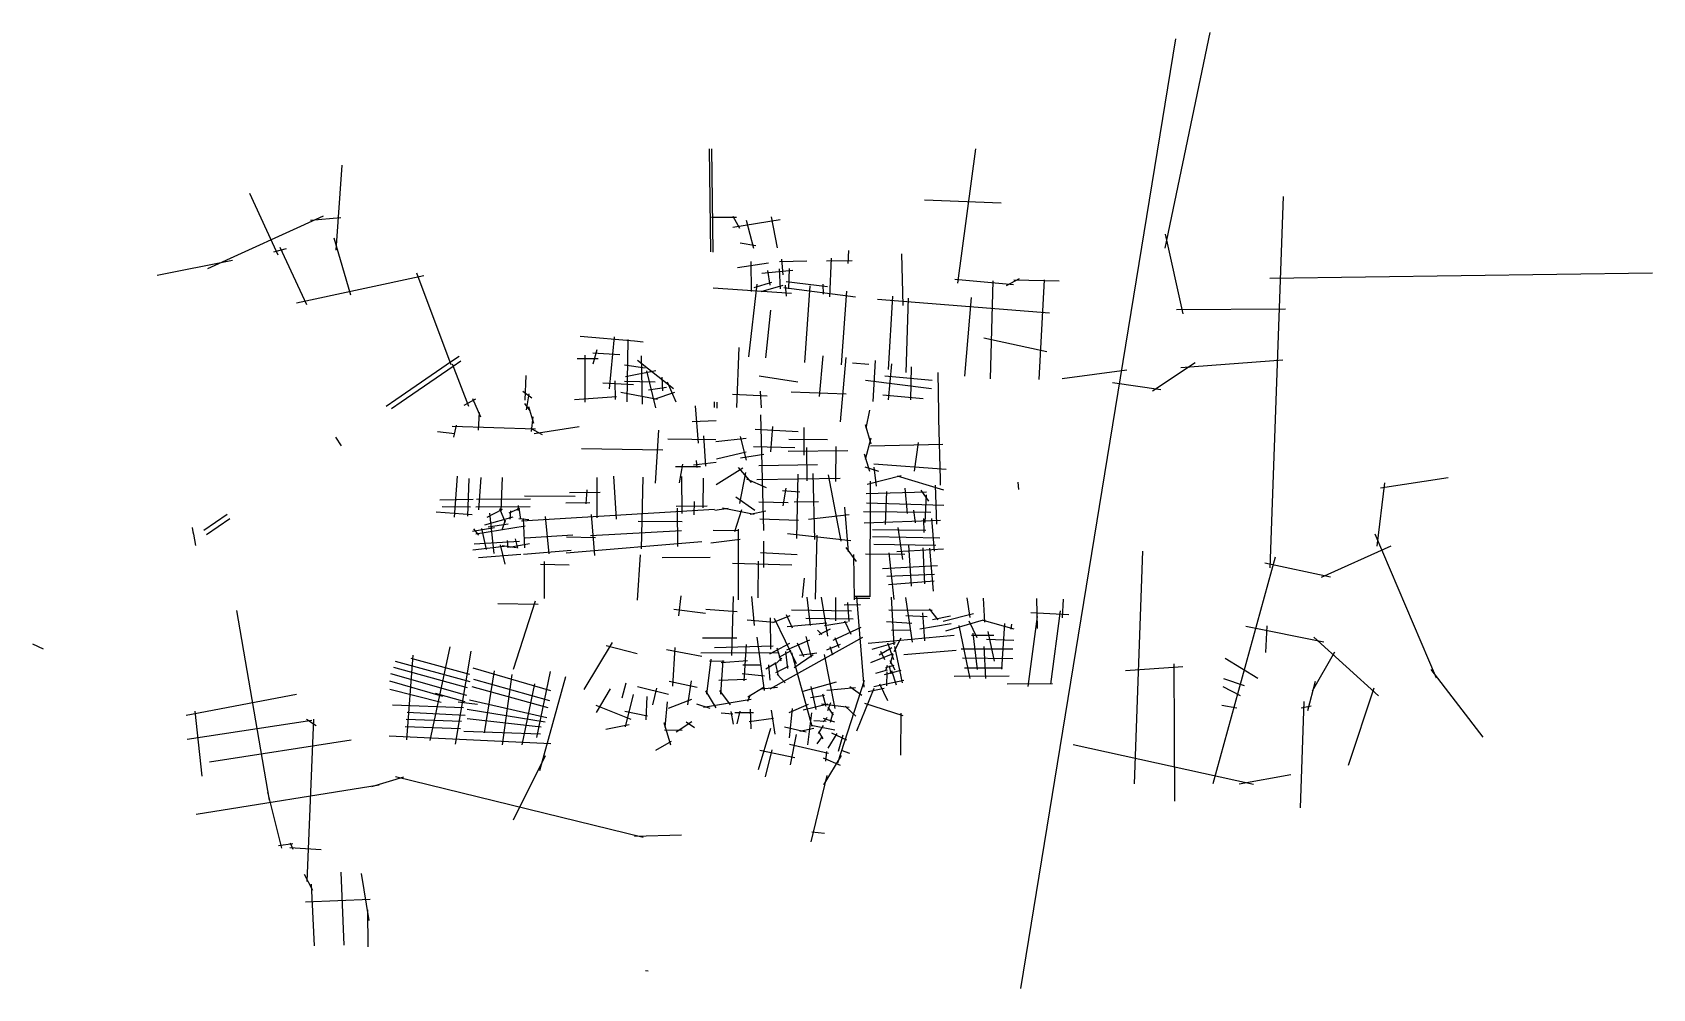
# Model space of a CAD drawing. Header units: inches. Extents: x 7344 to 15180, y 500 to 5122.
import ezdxf

# ---------------------------------------------------------------- set-up
doc = ezdxf.new("R2010")
doc.units = ezdxf.units.IN
doc.header["$MEASUREMENT"] = 0

msp = doc.modelspace()

# ---------------------------------------------------------------- linework, layer by layer
for points in [[(12822.2, 4078.9), (13039.6, 5121.6)], [(12871.9, 5091.1), (12122.1, 499.8)], [(10617.6, 4559.3), (10623, 4060.3)], [(10636.1, 4059.6), (10630.5, 4559.6)], [(11820.2, 3910), (11907.3, 4559.4)], [(8813.6, 4069), (8842.8, 4480.1)], [(8394, 4344.2), (8531, 4045.7)], [(11658.9, 4312), (12029, 4297.1)], [(13330.9, 2533.8), (13395.6, 4328.1)], [(8192.8, 3980.2), (8752.4, 4235)], [(10732.3, 4233.5), (10764.1, 4175.4)], [(8688.3, 4214.6), (8835.5, 4227.7)], [(10627.9, 4229.3), (10749.4, 4228)], [(10730.9, 4180.9), (10960.8, 4217.3)], [(10795.8, 4214.6), (10831.8, 4079.2)], [(10916.4, 4230.3), (10946.2, 4080.8)], [(8512, 4060.3), (8573.3, 4077.7)], [(8541.2, 4083.6), (8669.4, 3806.9)], [(8802.1, 4128.7), (8882.2, 3853.5)], [(10842, 4089.4), (10766.8, 4102.7)], [(12909.6, 3761.5), (12824.3, 4147)], [(7947.9, 3948.6), (8311, 4020.7)], [(10753.6, 3985.5), (10904.2, 4008.5)], [(10819, 4015), (10819.5, 3870)], [(10957.6, 4014.5), (11089.8, 4016.8)], [(10975.1, 3950.1), (10969.2, 4026)], [(11185.2, 4018), (11308.3, 4019)], [(11200.4, 3843.7), (11208.7, 4030.2)], [(11288.8, 4005.3), (11293.2, 4067.3)], [(11555, 3801), (11549.6, 4051.6)], [(8621.4, 3814.2), (9237.8, 3946.7)], [(9201.4, 3959.8), (9367.5, 3515.6)], [(10871.1, 3958.2), (11021.2, 3972.5)], [(10898.7, 3971.1), (10910.7, 3899.3)], [(10956.1, 3979), (10960, 3881.8)], [(11002.4, 3881.8), (11005.6, 3981.2)], [(12088.8, 3902.1), (11806, 3928)], [(11978.3, 3447.2), (11991.2, 3920.6)], [(12117.1, 3931.2), (12054.2, 3895.9)], [(12309.5, 3919.4), (12090.4, 3924.1)], [(12213.7, 3444.3), (12238.8, 3924.9)], [(13329.5, 3934), (15179.9, 3959.6)], [(10635.6, 3886.8), (11015.1, 3861)], [(10808.3, 3553.3), (10849.4, 3904.4)], [(10834.3, 3889.2), (10920.8, 3914)], [(10973.2, 3898.4), (10866.6, 3867.7)], [(10978.9, 3888.7), (11325.2, 3844.1)], [(10990.5, 3846.9), (10986.2, 3900.2)], [(10989.3, 3917), (11188.6, 3893)], [(11103.9, 3897), (11078.1, 3526.6)], [(11167.6, 3905.2), (11169.1, 3856.4)], [(11281.2, 3870.2), (11255.2, 3515.1)], [(11484.2, 3492.2), (11504.6, 3845.9)], [(11854, 3460.1), (11886.1, 3840.3)], [(10890.6, 3548.6), (10915.3, 3778.8)], [(11430.6, 3832.8), (12263.4, 3766.4)], [(11579.4, 3837.8), (11567.6, 3478.1)], [(12877.6, 3782.8), (13404.2, 3784.9)], [(10255.8, 3628.5), (9992.9, 3651.3)], [(10156.8, 3650), (10132.8, 3398.6)], [(10223.6, 3636.7), (10219.6, 3336.5)], [(10297.4, 3623.8), (10255.8, 3628.5)], [(11945.1, 3645.4), (12250.5, 3579)], [(9370.6, 3530.3), (9101.5, 3346.2)], [(9407.6, 3555.5), (9370.6, 3530.3)], [(9378.5, 3507.8), (9415.9, 3533.5)], [(9978.6, 3546), (10080.1, 3546)], [(10016, 3562), (10015.3, 3333.9)], [(10054, 3572), (10184.9, 3565.3)], [(10056, 3520), (10074.7, 3588.7)], [(10271, 3538), (10443.9, 3399.9)], [(10287.7, 3558.7), (10293, 3323.9)], [(10761.2, 3598), (10749.1, 3309.2)], [(11150.2, 3361.3), (11168, 3558.8)], [(11277.3, 3551), (11250.1, 3239.3)], [(11420.1, 3535.7), (11409.4, 3337.6)], [(12897.5, 3501.5), (13391.6, 3538.4)], [(9127.4, 3335.7), (9378.5, 3507.8)], [(9374.8, 3520.1), (9452.3, 3315)], [(9726.9, 3343.2), (9731.5, 3462.6)], [(10206.9, 3515.3), (10307.7, 3500)], [(10211.6, 3457.9), (10358.4, 3488)], [(10313.7, 3486), (10357.1, 3307.2)], [(10393.1, 3389.2), (10390.5, 3455.9)], [(10858.3, 3461.1), (11045.3, 3432.6)], [(11389.7, 3515.6), (11310.8, 3523.3)], [(11467, 3461.4), (11694.8, 3440)], [(11498.5, 3520.3), (11482.4, 3345.6)], [(11594.3, 3504.9), (11590.3, 3346.3)], [(11728.1, 3283.4), (11724.6, 3478.4)], [(12324.9, 3449.1), (12637.7, 3491.1)], [(12761, 3389.4), (12967.8, 3525.8)], [(9758.8, 3353.3), (9716, 3385.2)], [(9733.3, 3297.7), (9746.1, 3375.1)], [(10102.1, 3427.9), (10251.6, 3419.9)], [(10164.2, 3346.5), (10162.8, 3437.9)], [(10190.2, 3381.9), (10367.1, 3349.2)], [(10206.9, 3435.3), (10355.8, 3433.3)], [(10323, 3394.6), (10410.5, 3406.6)], [(10351.8, 3348.5), (10450.6, 3381.9)], [(10413.8, 3433.3), (10455.9, 3335.9)], [(10729.8, 3373.4), (10896.8, 3364.8)], [(10864, 3387.6), (10868.3, 3306.3)], [(11013.9, 3384.1), (11279.4, 3374.1)], [(11373.9, 3441.3), (11692.2, 3399.8)], [(11457, 3369.7), (11651.3, 3352.3)], [(12567.5, 3429.6), (12802, 3396.1)], [(9101.5, 3346.2), (9054.2, 3314)], [(9080.4, 3304), (9127.4, 3335.7)], [(9432.2, 3319.5), (9487.9, 3350.5)], [(9472.4, 3352.3), (9510.7, 3263)], [(9751.5, 3293.1), (9725.1, 3328.6)], [(9769.8, 3231.1), (9744.2, 3312.2)], [(9965.9, 3347.9), (10169.5, 3361.2)], [(10564.7, 3135.4), (10550.6, 3316.1)], [(10641.3, 3336.6), (10641.8, 3308.9)], [(10655.3, 3305.5), (10655, 3333.9)], [(11391.7, 3295.2), (11374, 3208.6)], [(9374.8, 3218.3), (9777.1, 3204.7)], [(9393, 3223.8), (9380.2, 3164.6)], [(9505.2, 3284), (9499.7, 3199.2)], [(9757.9, 3192.8), (9765.2, 3263.9)], [(9770.7, 3182.8), (9987.8, 3216.5)], [(10534.2, 3240.3), (10650.3, 3246.2)], [(10865.6, 3272.8), (10879.9, 2713.2)], [(10922.6, 3217.1), (10914, 3094.3)], [(11371.1, 3226.9), (11399.7, 3132.2)], [(11728.6, 3253.8), (11728.1, 3283.4)], [(11735.2, 2960.7), (11728.6, 3253.8)], [(8810.4, 3164.5), (8838, 3123.1)], [(9302.7, 3191.9), (9387.5, 3182.8)], [(9752.5, 3209.2), (9809, 3177.3)], [(10357.6, 2942), (10374.2, 3199.4)], [(10417, 3156.7), (10648.7, 3153.6)], [(10590, 3171.1), (10599, 3024.7)], [(10649, 3144.8), (10796.7, 3159.7)], [(10767.6, 3168.2), (10795.3, 3053.3)], [(10839.3, 3203.4), (11048.3, 3191.9)], [(11002.9, 3154.9), (11188.8, 3154.2)], [(11075.6, 3212.2), (11075.6, 3077.8)], [(11398.3, 3160.1), (11371.8, 3057.3)], [(11627.6, 3139.9), (11609.2, 3000.7)], [(9999.1, 3110.5), (10393.2, 3104.5)], [(10651.8, 3061.1), (10796.7, 3093.7)], [(10769, 3064.6), (10881.9, 3082.4)], [(10831.4, 3119.4), (11031.8, 3114.4)], [(10999.4, 3096.7), (11288.1, 3101)], [(11087.1, 3114.4), (11089.2, 2953.7)], [(11230, 3120.2), (11228.6, 2951.5)], [(11367.4, 3083.8), (11391.7, 3001.5)], [(11397.6, 3123.2), (11747.4, 3130.8)], [(10453.9, 3023.2), (10575.9, 3023.2)], [(10488.1, 3035.1), (10471.7, 2944.4)], [(10540.9, 3032.1), (10650.3, 3044)], [(10554.3, 3052.9), (10558, 3018.7)], [(10651.3, 2935.9), (10780.3, 3016.2)], [(10757, 3019.1), (10820.5, 2946.5)], [(10792.8, 2995.1), (10764.5, 2844.9)], [(10856.5, 3028.3), (11140.2, 3033.3)], [(11046.1, 2985.7), (11039, 2675.7)], [(11118, 2990.1), (11126.6, 2670.7)], [(11191.9, 2983.8), (11253.7, 2662.1)], [(11370.4, 3022.1), (11436.5, 3000.8)], [(11546.4, 2979), (11380.5, 2936.9)], [(11413, 3019.9), (11424, 2928)], [(11413.8, 3036.9), (11762.6, 3011)], [(11526, 2979), (11749.6, 2909.9)], [(9397.7, 2977.2), (9384.1, 2778.8)], [(9449.6, 2783.1), (9456.6, 2964.7)], [(9512.4, 2970.1), (9501, 2814.4)], [(9615.7, 2969.6), (9609.7, 2809)], [(10025.4, 2910.5), (10021.1, 2842.2)], [(10073.6, 2970.7), (10074.3, 2775.4)], [(10154.8, 2976.3), (10167.4, 2769.4)], [(10295.8, 2972.1), (10288.1, 2625.8)], [(10483.5, 2975.7), (10484.9, 2796.5)], [(10588.3, 2966.5), (10586.9, 2823.9)], [(10797.2, 2963.4), (10892.4, 2922.6)], [(10847.2, 2960.8), (11250.8, 2967.3)], [(10971.4, 2907.5), (11054.8, 2901.1)], [(10987.2, 2918.3), (10972.9, 2833.6)], [(11376.7, 2893.2), (11668, 2900.4)], [(11395.8, 2952.9), (11393.6, 2392.9)], [(11474.3, 2901.9), (11468.5, 2743.2)], [(11563.1, 2918.6), (11574.1, 2795.6)], [(11641.1, 2909.2), (11678.2, 2855.3)], [(11717.5, 2745.4), (11711.7, 2932.5)], [(11735.6, 2932.6), (11735.2, 2960.7)], [(12109.5, 2946.9), (12113.4, 2912.6)], [(13848, 2639), (13885.3, 2944)], [(13864, 2920), (14191.9, 2970.6)], [(9313.8, 2862), (9475.6, 2864.7)], [(9325.2, 2830.7), (9462, 2828.5)], [(9488, 2829), (9752, 2829.6)], [(9491.8, 2865.8), (9753.1, 2866.3)], [(9650.4, 2799.9), (9701.5, 2822.2)], [(9692.8, 2835.2), (9691.8, 2810.2)], [(9695.9, 2822.6), (9704.4, 2769.2)], [(9723.4, 2881), (9969.6, 2879.4)], [(9923.7, 2847.7), (10039.1, 2848.8)], [(9942.3, 2896.9), (10089.5, 2899.1)], [(10456.8, 2830.9), (10607.3, 2833)], [(10461.7, 2821.8), (10463.1, 2637)], [(10544.7, 2854.8), (10543.3, 2789.5)], [(10644, 2812.1), (10708.5, 2822.3)], [(10681.6, 2823.6), (10835.3, 2793.1)], [(10745.3, 2877.5), (10838.2, 2813)], [(10857.9, 2853), (10999.5, 2849.4)], [(11028.9, 2852.3), (11146, 2853.7)], [(11271.8, 2827.1), (11289.1, 2610.1)], [(11377.4, 2848), (11751.8, 2837.1)], [(11667.3, 2886.6), (11660.7, 2752)], [(8286.1, 2791.2), (8173.4, 2714)], [(8185.4, 2695.2), (8298.6, 2772.4)], [(9295.9, 2804.7), (9470.7, 2791.7)], [(9532.4, 2741.2), (9668.9, 2779.3)], [(9543.9, 2778.7), (9617.8, 2817.9)], [(9548.8, 2731.9), (9644.7, 2746.2)], [(9577.9, 2603.5), (9556.2, 2798.2)], [(9602.7, 2820.9), (9630, 2754.7)], [(9631.1, 2763.2), (9614.7, 2715.2)], [(9654.8, 2769), (9658, 2809.2)], [(9696.2, 2772.2), (9745.6, 2767.5)], [(9709.3, 2761.4), (10642.4, 2817.6)], [(9717.7, 2772.1), (9723.4, 2630.4)], [(9824.6, 2780.9), (9842.2, 2601.7)], [(10046.1, 2792.1), (10062.3, 2593.3)], [(10273.5, 2759.1), (10486.6, 2758.2)], [(10773.2, 2814.5), (10740, 2707.8)], [(10815.9, 2792.7), (10891.9, 2809)], [(10861.5, 2770.4), (11049, 2763.3)], [(11097.1, 2768.3), (11294.7, 2792)], [(11362.9, 2805.8), (11689.9, 2802.2)], [(11367.2, 2750.5), (11735.7, 2763.6)], [(11604.6, 2812.4), (11613.4, 2750.5)], [(11652.9, 2771.9), (11655.2, 2703.6)], [(11692.6, 2772.8), (11705.8, 2613.3)], [(8117.2, 2729), (8120.4, 2708.2)], [(8120.4, 2708.2), (8122.5, 2695.9)], [(8122.5, 2695.9), (8132.2, 2640.7)], [(9472.7, 2711.4), (9578.2, 2727.8)], [(9477.2, 2722.3), (9501.1, 2692)], [(9488.9, 2698), (9726.8, 2736.7)], [(9515.4, 2723), (9539.3, 2621.4)], [(9639.5, 2666), (9642.9, 2630.4)], [(9678.7, 2674.4), (9689.6, 2629.3)], [(9726.9, 2678.3), (9957.5, 2693.8)], [(10067.2, 2678.3), (9927.3, 2681.8)], [(10042.8, 2689.6), (10484, 2713.3)], [(10625, 2654.8), (10766.9, 2671.4)], [(10636, 2715.5), (10761.2, 2713.4)], [(10756.8, 2720), (10756.8, 2379.6)], [(11302.6, 2664.2), (10996.6, 2697.9)], [(11131.6, 2382), (11139.5, 2691)], [(11664.8, 2713.2), (11406.8, 2717.7)], [(11407.2, 2685.3), (11733.2, 2678)], [(11529.8, 2729), (11552.6, 2573.7)], [(13836.4, 2698.1), (14132.9, 2001.4)], [(9473.6, 2621.2), (9639.8, 2640.2)], [(9479.7, 2649.4), (9699.3, 2663)], [(9500.9, 2583.1), (9706.4, 2598.9)], [(9606.9, 2645.1), (9628.7, 2550.5)], [(9684.7, 2629.7), (9615.7, 2639.2)], [(9747.9, 2649.4), (9651.7, 2631.4)], [(9719.2, 2600.3), (9949.1, 2618.6)], [(10581.3, 2659.5), (9925.3, 2604.7)], [(10270, 2376.8), (10285.4, 2596.9)], [(10865.1, 2607.5), (11043.4, 2598.1)], [(10880.2, 2663), (10880.2, 2534.6)], [(11277.6, 2632.4), (11327.9, 2563.4)], [(11315, 2597.2), (11318.6, 2378.4)], [(11373.3, 2601.1), (11564.1, 2598.9)], [(11713.6, 2641.1), (11413.1, 2645.7)], [(11485.9, 2606.2), (11510.8, 2379.7)], [(11523.9, 2612.7), (11749.8, 2625.1)], [(11581, 2643.4), (11593.4, 2445.4)], [(11649.7, 2630.2), (11658.4, 2456.4)], [(11682.6, 2628.8), (11700.1, 2420.6)], [(12712.3, 2613.6), (12672.1, 1489.6)], [(13054.7, 1490.3), (13355.5, 2587.1)], [(13577.8, 2488.2), (13916.1, 2639.7)], [(9801.8, 2551.9), (9940.5, 2547.7)], [(9818.7, 2564.6), (9819.4, 2385.2)], [(10389, 2583.6), (10622, 2584.3)], [(10730.1, 2555.6), (11016.7, 2548.4)], [(10853.5, 2565.7), (10852.8, 2388.2)], [(11455.2, 2530.1), (11722, 2545.5)], [(13305.2, 2557.1), (13621.8, 2490.7)], [(11069, 2389.9), (11077.6, 2483.3)], [(11475.7, 2493.6), (11707.4, 2502.4)], [(11705.2, 2468.8), (11484.5, 2452)], [(9790.4, 2356.8), (9594.6, 2358.9)], [(9670, 2043.1), (9777.9, 2374.8)], [(10479.6, 2397.6), (10468.2, 2301.2)], [(10733.7, 2395.6), (10725.6, 2110.2)], [(10836, 2254.7), (10823.1, 2395.6)], [(11107, 2254.4), (11090.7, 2391.7)], [(11158.8, 2392.1), (11189.5, 2203.5)], [(11229.4, 2277.3), (11229, 2390)], [(11270.7, 2354.4), (11348.9, 2355.6)], [(11294.4, 2274.2), (11287.3, 2366)], [(11393.2, 2395.1), (11319.1, 2395)], [(11320.9, 2386.7), (11394.7, 2386.7)], [(11329.2, 2392.8), (11365.7, 1956.3)], [(11497.8, 2392.2), (11510.9, 2161.7)], [(11566.2, 2390.7), (11599.5, 2174.8)], [(11862.9, 2387.8), (11877.9, 2293.3)], [(11942.4, 2387.2), (11949.1, 2271.1)], [(12200, 2385.5), (12203.9, 2239.9)], [(12326.2, 2292.2), (12331.3, 2381.6)], [(8491, 1410.9), (8332.8, 2328)], [(10446.7, 2333.5), (10599.3, 2313.7)], [(10600.3, 2333), (10753.2, 2322.9)], [(10801.4, 2282.9), (10932.1, 2270.9)], [(10912.2, 2291.1), (10914.2, 2140.4)], [(10924.7, 2269.9), (11009.4, 2302.8)], [(10931.1, 2289.5), (11037.3, 2070.8)], [(10989.4, 2308.7), (11018.6, 2244)], [(11014.9, 2330.1), (11304.8, 2326)], [(11084.3, 2289.5), (11314.3, 2287.4)], [(11271.6, 2277), (11302, 2213.3)], [(11695.1, 2327.4), (11486, 2329.3)], [(11569, 2302.6), (11671.2, 2297.9)], [(11660.9, 2181.3), (11650.1, 2315.7)], [(11681, 2334.9), (11722.7, 2282)], [(11696.5, 2283.4), (11783.7, 2301.2)], [(11749.4, 2276.1), (11895.7, 2312.2)], [(11761.7, 2229.7), (11943.6, 2281.9)], [(11873, 2277.5), (11912.4, 2196.9)], [(11936.3, 2282.2), (12089.8, 2238.8)], [(12160.5, 1960.7), (12205, 2297.5)], [(12172.7, 2317.7), (12356.8, 2307.7)], [(12315.1, 2326.1), (12267.3, 1971.3)], [(10584.8, 2194.4), (10751.2, 2194.4)], [(10847.4, 2198.8), (10882.4, 1940.4)], [(10912.7, 1949.4), (11360.1, 2198.2)], [(10994, 2249.9), (11186.4, 2267.8)], [(11085.1, 2201.5), (11109.6, 2101.6)], [(11141.4, 2232), (11162, 2211.2)], [(11148.3, 2211.7), (11203.7, 2239.4)], [(11174.8, 2254.1), (11286.2, 2271.9)], [(11217.4, 2183.5), (11352.9, 2246.6)], [(11224.3, 2196.6), (11243.6, 2148.1)], [(11386.7, 2169.6), (11801.5, 2208)], [(11596.7, 2264.2), (11475.3, 2272.2)], [(11592.4, 2232.8), (11498.7, 2231.4)], [(11636, 2238.4), (11787, 2264.7)], [(11824, 2254.2), (11878, 1998.5)], [(11885.2, 2208), (11993.1, 2208)], [(11891.9, 2218), (11913.6, 2041.9)], [(11964.2, 2226.4), (11994.8, 2083)], [(12045.1, 2264.2), (12030.6, 2043)], [(12079, 2261), (12076, 2237.1)], [(13212.6, 2251.6), (13590.3, 2175.3)], [(13314.9, 2252.9), (13308, 2123.5)], [(13542.1, 2197.9), (13854.9, 1914.2)], [(7343.9, 2166.7), (7396.2, 2141.6)], [(9363.1, 2152), (9265.3, 1698.6)], [(9390.1, 1680.6), (9465.7, 2131.1)], [(10013.2, 1944.8), (10149.2, 2172.1)], [(10119.3, 2158.6), (10268.9, 2119.6)], [(10411.1, 2139.5), (10581.7, 2106.8)], [(10441.1, 1962.3), (10452.7, 2149.1)], [(10576.3, 2122.9), (10948.4, 2124.8)], [(10642.9, 2148.3), (10926.5, 2156.3)], [(10795.2, 2162.6), (10785.4, 1987.5)], [(10911.1, 2118.4), (11007, 2169.8)], [(10965.1, 2082.2), (10946.1, 2146)], [(10955.4, 2101.8), (11013.9, 2134)], [(10986.8, 2129.3), (10995.3, 2046.4)], [(10993, 2136.4), (11104.2, 2184.9)], [(11114.6, 1767.3), (11017.3, 2122.9)], [(11042.8, 2171.2), (11073.9, 2105.3)], [(11053.2, 2110.7), (11137.4, 2122.3)], [(11250.5, 2163.6), (11184.3, 2135.3)], [(11201.3, 2153.5), (11214.1, 2113)], [(11399.1, 2075.4), (11506.3, 2120)], [(11406.1, 2139.8), (11519, 2172.2)], [(11438.6, 2113), (11501.1, 2148.3)], [(11466.3, 2089.5), (11447, 2129.5)], [(11479.5, 2170.4), (11508.2, 2090.4)], [(11504.9, 2116.3), (11491.7, 2068.8)], [(11544.5, 2192.8), (11510.7, 2128.3)], [(11513.7, 2153), (11551.2, 1977.3)], [(11558.9, 2115.4), (11812.2, 2135)], [(11835.1, 2141.9), (12086, 2141.3)], [(11955.3, 1999.1), (11947.5, 2153.6)], [(11958.1, 2188.6), (12091, 2183.6)], [(13534.5, 1938.6), (13643.2, 2128.3)], [(9091, 2053.2), (9446.1, 1955)], [(9098, 2082.3), (9459.6, 1983.7)], [(9154.3, 1701.5), (9186.2, 2111.7)], [(9173.6, 2097), (9458.3, 2019.7)], [(9473.9, 2050.5), (9849.7, 1940.4)], [(10625.1, 2091.6), (10604.7, 1923)], [(10618.7, 2084.4), (10689.5, 2082.3)], [(10682.4, 2086.2), (10672.6, 1922.7)], [(10675.1, 2075.6), (10801.7, 2085)], [(10780.2, 2064.5), (10867.6, 2064.1)], [(10890.6, 2045.1), (10938.9, 2075.1)], [(10903.5, 2064.7), (10911, 1990.3)], [(10934, 2065.5), (10969, 2097.2)], [(10935.5, 2075.8), (10950.2, 2011)], [(10999.2, 2057), (10937.1, 2025.8)], [(11027.9, 2051.4), (11120, 2114.8)], [(11226.5, 1853), (11174.9, 2114.5)], [(11478.1, 2039.2), (11421.2, 2023.2)], [(11464.5, 2018), (11544.9, 2039.2)], [(11510.1, 2061.8), (11470.1, 2049.5)], [(11477.2, 2061.8), (11470.1, 2033.5)], [(11487.5, 2059.4), (11495, 2020.4)], [(11491.3, 2085.3), (11514.3, 2040.6)], [(11499.7, 2037.8), (11521.9, 1968.2)], [(11842.9, 2099.1), (12086, 2095.8)], [(11851.8, 2050.2), (12035.4, 2049.6)], [(12631, 2037.2), (12908.1, 2056.7)], [(12864.8, 2069.6), (12866.9, 1405.8)], [(13113.2, 2096.3), (13270.6, 2000.6)], [(14107.6, 2041.3), (14358.9, 1714.5)], [(9070.6, 1988), (9326.6, 1912.9)], [(9075.4, 2022.3), (9442.6, 1918.6)], [(9469.5, 1960.2), (9836.5, 1857.8)], [(9477.2, 1995.4), (9845.3, 1893)], [(9530.1, 1735.5), (9578.6, 2035.1)], [(9617.1, 1677.2), (9664.5, 2018.6)], [(9713, 1677.2), (9773.6, 1973.4)], [(9847.5, 2031.8), (9781.4, 1713.5)], [(9921.6, 2007.2), (9796.8, 1552.7)], [(10196.2, 1905.7), (10216.1, 1978.4)], [(10270, 1960.6), (10420.1, 1922.3)], [(10423.4, 1985.3), (10559.8, 1957.3)], [(10513.5, 1872.1), (10531.2, 1986.7)], [(10663, 1990), (10798.1, 1996.1)], [(10776.5, 2022.3), (10884.8, 2011.7)], [(10946.4, 2019.2), (10984.7, 1977.6)], [(11071.1, 1937.8), (11233.3, 1982.5)], [(11134.8, 1849.2), (11110.5, 1960.6)], [(11367.4, 1988.8), (11237.5, 1589.9)], [(11296.8, 1960.2), (11355.7, 1918.2)], [(11412.9, 1960), (11558.8, 1990.8)], [(11440.9, 1973.2), (11479.5, 1892.8)], [(11475.7, 2031.2), (11474.3, 1963.5)], [(11802.3, 2009.1), (12068.2, 2010.7)], [(12277.3, 1972.4), (12058.2, 1971.8)], [(13101.2, 1959.5), (13185, 1915.9)], [(13104.6, 1998), (13203.9, 1965.5)], [(13513.1, 1843.8), (13549.7, 1986.1)], [(8086.9, 1821.1), (8621.9, 1923.1)], [(9072.5, 1947.5), (9321.4, 1884.4)], [(9292.3, 1928.1), (9435.2, 1887.9)], [(9403.3, 1886.5), (9496.2, 1874)], [(9458.4, 1896), (9832, 1810.1)], [(10137.9, 1948.2), (10069.9, 1834.4)], [(10212.4, 1765.4), (10250.8, 1921.6)], [(10315.2, 1912), (10310.4, 1798.3)], [(10345.4, 1870.9), (10363.2, 1952.4)], [(10413.9, 1886.6), (10402.3, 1763.1)], [(10420.7, 1855.8), (10533.2, 1899.4)], [(10590.2, 1859.7), (10820.4, 1899.5)], [(10599.6, 1939.5), (10649.7, 1856.9)], [(10667.3, 1940.2), (10718.4, 1872.1)], [(10804.1, 1889.1), (10817.1, 1919.7)], [(10804.8, 1909.8), (10882.9, 1958.3)], [(10871.4, 1948.7), (10946.8, 1957.1)], [(11107.4, 1907.5), (11174.1, 1918.8)], [(11165.1, 1924.8), (11181.9, 1865.6)], [(11185.7, 1942.3), (11324.9, 1954.6)], [(11203.5, 1881.2), (11188.9, 1842.9)], [(11413.2, 1949.7), (11329.4, 1744.1)], [(11463, 1949.7), (11385.9, 1933.7)], [(13476.5, 1373.4), (13495.5, 1887.1)], [(13832, 1952.2), (13707.9, 1578.4)], [(8130.1, 1840.7), (8164.1, 1525.8)], [(8670.3, 1802.8), (8716, 1771.5)], [(8704, 1802.3), (8671.2, 1016.7)], [(9085, 1871.2), (9429.6, 1858.8)], [(9155.7, 1835.2), (9436.6, 1820.7)], [(9446.3, 1850.1), (9823.2, 1788.4)], [(9446.3, 1804.9), (9804.5, 1765.3)], [(10069.2, 1869.4), (10238.8, 1801.5)], [(10208.9, 1840.1), (10318, 1818.1)], [(10556.3, 1876.7), (10619.6, 1855.8)], [(10731.9, 1826.2), (10675.7, 1831.5)], [(10734.8, 1778.2), (10722.8, 1839.6)], [(10831.3, 1832), (10741, 1832.4)], [(10766, 1840.1), (10750.1, 1779.2)], [(10927.7, 1804.6), (10810.1, 1789.8)], [(10820.5, 1754.5), (10816.2, 1850.3)], [(10936.5, 1729.6), (10918.8, 1845.5)], [(11003.4, 1834.3), (11098.1, 1873.8)], [(11005.9, 1712.1), (11019.5, 1854.3)], [(11072.1, 1846.5), (11190.9, 1876)], [(11094, 1678.5), (11113.3, 1832.3)], [(11160.6, 1876), (11294.9, 1859.4)], [(11187.9, 1810.7), (11168, 1788.5)], [(11224.8, 1787), (11170.4, 1805)], [(11190.3, 1860.8), (11216.3, 1821.1)], [(11215.8, 1834.8), (11202.1, 1785.6)], [(11274.6, 1865.1), (11327.1, 1816.4)], [(11367.8, 1878.8), (11553.4, 1819.8)], [(11544.4, 1830.7), (11542.1, 1627.5)], [(13096, 1868.9), (13169.6, 1856.9)], [(13529.4, 1864.1), (13480.6, 1854.6)], [(8092.2, 1704.8), (8695.1, 1797.6)], [(9147.4, 1766.6), (9414.4, 1756.2)], [(9152.3, 1801.3), (9419.2, 1791.6)], [(9429.8, 1744.4), (9801.2, 1731.1)], [(10117.8, 1754.4), (10229.5, 1775.7)], [(10398.2, 1786.3), (10430.3, 1677.6)], [(10400.3, 1750.6), (10487, 1749.3)], [(10456.9, 1740.4), (10532.8, 1790.9)], [(10506.1, 1789.5), (10545.7, 1761.6)], [(10914, 1757.5), (10854.4, 1557.1)], [(10982, 1765.4), (11086.6, 1740.8)], [(11038.5, 1727.3), (11008.3, 1580.6)], [(11055.8, 1744.2), (11122.7, 1758.1)], [(11111.1, 1773), (11224.2, 1750)], [(11182.7, 1790.4), (11124, 1794.1)], [(11145.8, 1742.8), (11166, 1706.5)], [(11146.4, 1732.6), (11170, 1771.6)], [(11192, 1662.5), (11236.1, 1732.5)], [(11283.2, 1700.8), (11210.4, 1734.3)], [(11263, 1724), (11241.5, 1646.5)], [(8200.7, 1596.3), (8884.8, 1702.2)], [(9850.6, 1683.1), (9068.9, 1720.5)], [(10358.6, 1652.4), (10434.4, 1696)], [(10862.2, 1652), (11032.1, 1617.1)], [(10920.8, 1653.9), (10888.3, 1523.6)], [(11005.7, 1680.4), (11194.8, 1636.9)], [(11163.3, 1718.9), (11138.5, 1682.4)], [(11184.6, 1645.6), (11179.3, 1598.3)], [(11255.6, 1652.7), (11295.4, 1637.8)], [(13249.6, 1486.4), (12378.3, 1677.2)], [(9824.4, 1624.4), (9669.1, 1313.4)], [(11167.7, 1615.7), (11249.9, 1579)], [(11254.8, 1626.4), (11169.9, 1484.6)], [(9138.2, 1522), (8984.5, 1474.8)], [(10297.5, 1230.6), (9100.7, 1523.6)], [(11186.4, 1529.1), (11109.2, 1209.2)], [(13430, 1532.7), (13180.6, 1487.7)], [(9021.2, 1482.7), (8135.3, 1340.7)], [(8550.4, 1178.4), (8483.1, 1449.9)], [(11174.8, 1249.9), (11113.4, 1256)], [(8533.8, 1191.4), (8602.7, 1201)], [(8589.2, 1180.9), (8740, 1172.8)], [(8590.2, 1204), (8604.2, 1174.3)], [(10482.8, 1241.5), (10256.3, 1234.4)], [(8658, 1052.4), (8698.1, 976.2)], [(8851.7, 710.1), (8837.2, 1062.6)], [(8934.5, 1056.1), (8970.5, 829.1)], [(8692.5, 1005.1), (8706.1, 706)], [(8665, 918.8), (8976.9, 931.7)], [(8965, 880.1), (8966.6, 701.1)], [(10322.1, 584.3), (10309.5, 586.1)]]:
    msp.add_lwpolyline(points)

doc.saveas('drawing.dxf')
